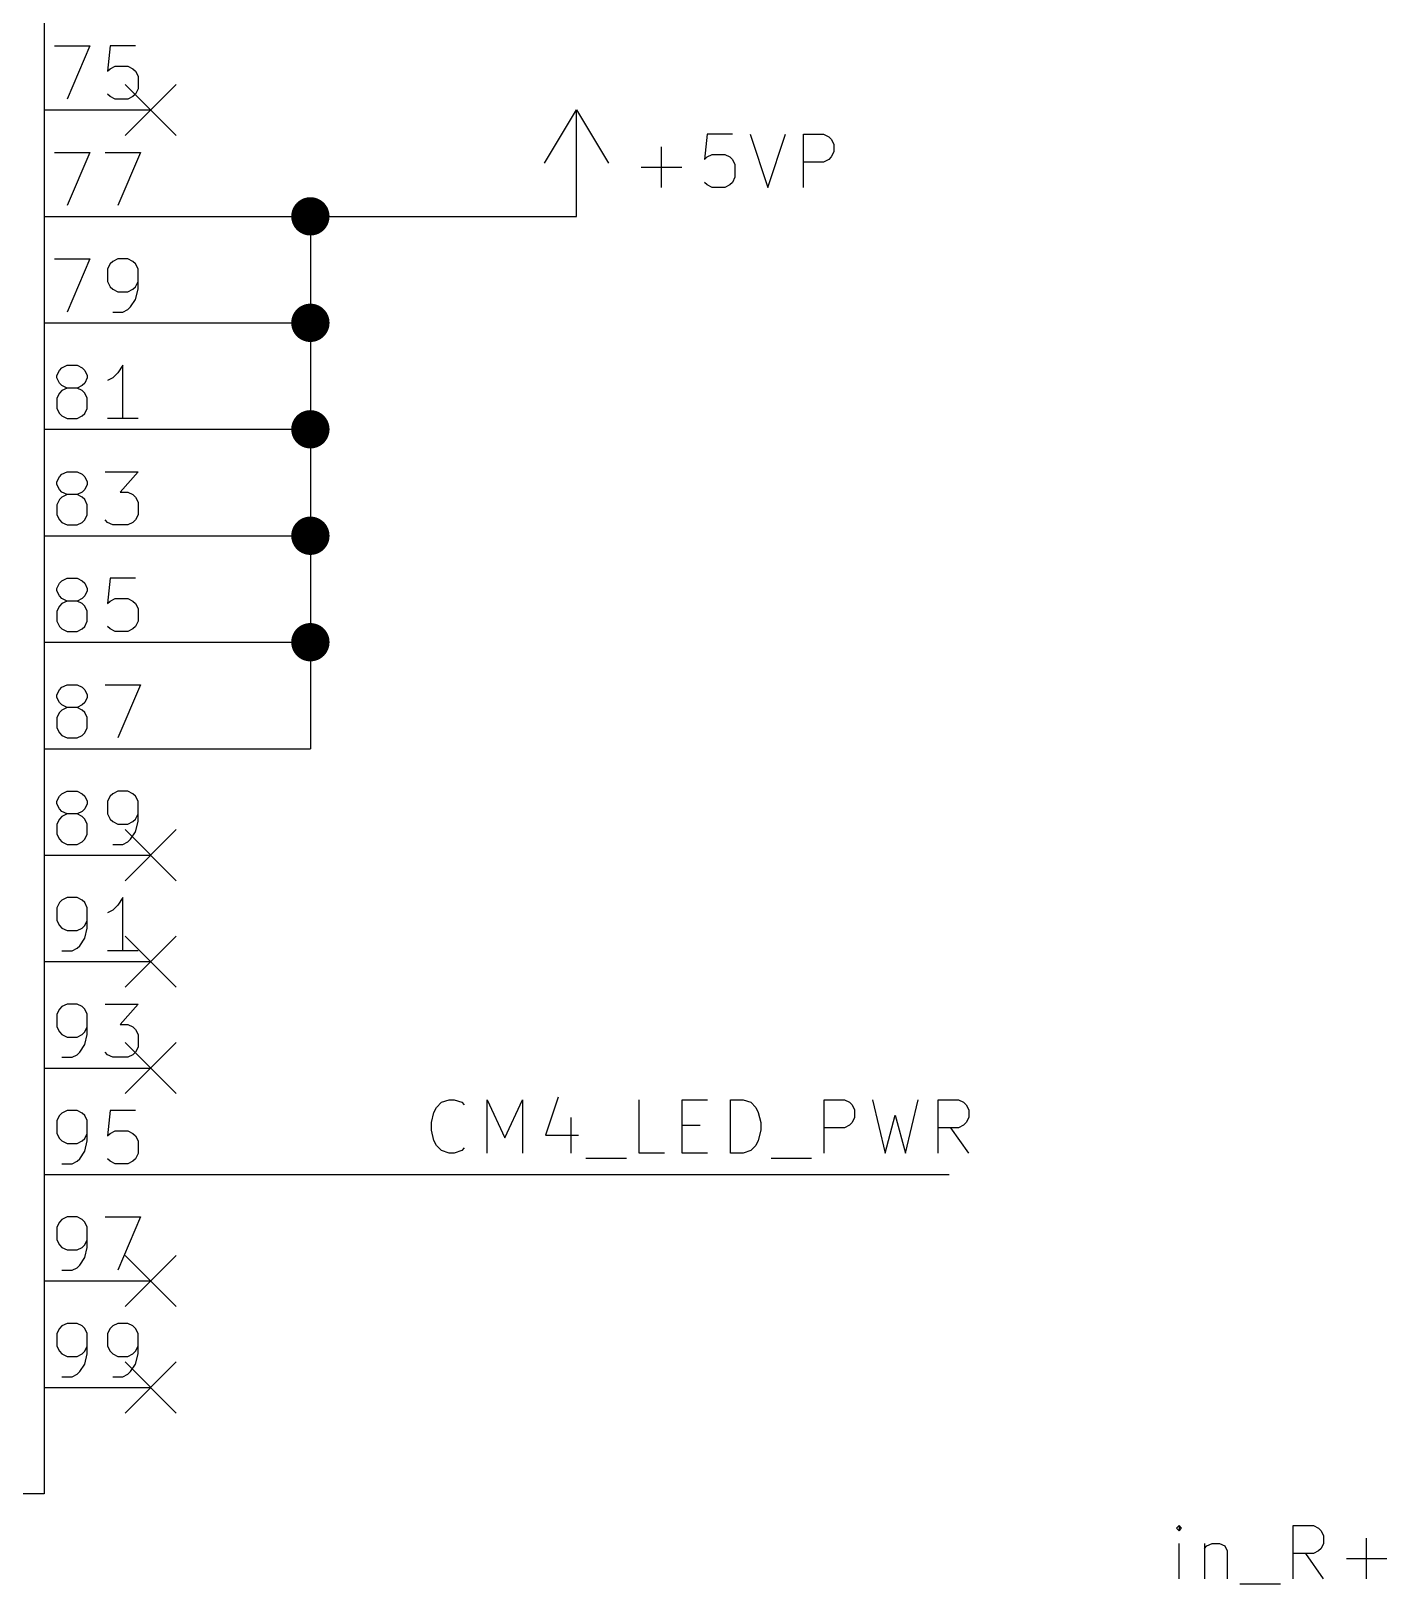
# Model space of a CAD drawing. Extents: x 0.4 to 11.3, y -7.9 to -0.4.
# Drawn here: x 3.888 to 5.161, y -6.035 to -4.576 of the extents above; entities that cross this region are included whole.
import ezdxf

# ---------------------------------------------------------------- set-up
doc = ezdxf.new("R2010")
doc.units = 0
doc.header["$MEASUREMENT"] = 0
for name, color, linetype in [('BLUE2', 5, 'CONTINUOUS'), ('CYAN2', 4, 'CONTINUOUS'), ('GRAY1', 251, 'CONTINUOUS'), ('GREEN3', 91, 'CONTINUOUS'), ('RED2', 1, 'CONTINUOUS'), ('RED3', 11, 'CONTINUOUS')]:
    doc.layers.add(name, color=color, linetype=linetype)

msp = doc.modelspace()

# ---------------------------------------------------------------- linework, layer by layer
at = {"layer": 'BLUE2', "linetype": 'CONTINUOUS'}
for p, q in [((3.976, -4.626), (4.024, -4.674)), ((4.024, -4.626), (3.976, -4.674)), ((3.976, -5.326), (4.024, -5.374)), ((4.024, -5.326), (3.976, -5.374)), ((3.976, -5.426), (4.024, -5.474)), ((4.024, -5.426), (3.976, -5.474)), ((3.976, -5.526), (4.024, -5.574)), ((4.024, -5.526), (3.976, -5.574)), ((3.976, -5.726), (4.024, -5.774)), ((4.024, -5.726), (3.976, -5.774)), ((3.976, -5.826), (4.024, -5.874)), ((4.024, -5.826), (3.976, -5.874))]:
    msp.add_line(p, q, dxfattribs=at)
at = {"layer": 'CYAN2', "linetype": 'CONTINUOUS'}
for p, q in [((4.52262, -4.6728), (4.52024, -4.69661)), ((4.54643, -4.6728), (4.52262, -4.6728)), ((4.56309, -4.6728), (4.57976, -4.7228)), ((4.57976, -4.7228), (4.59643, -4.6728)), ((4.61309, -4.7228), (4.61309, -4.6728)), ((4.61309, -4.6728), (4.63214, -4.6728)), ((4.63214, -4.6728), (4.63691, -4.67519)), ((4.63691, -4.67519), (4.63929, -4.67757)), ((4.63929, -4.67757), (4.64167, -4.68233)), ((4.47976, -4.7228), (4.47976, -4.68471)), ((4.52024, -4.69661), (4.52262, -4.69423)), ((4.52262, -4.69423), (4.52738, -4.69185)), ((4.52738, -4.69185), (4.53929, -4.69185)), ((4.53929, -4.69185), (4.54405, -4.69423)), ((4.54405, -4.69423), (4.54643, -4.69661)), ((4.54643, -4.69661), (4.54881, -4.70137)), ((4.63691, -4.69661), (4.63214, -4.699)), ((4.63929, -4.69423), (4.63691, -4.69661)), ((4.64167, -4.68947), (4.63929, -4.69423)), ((4.64167, -4.68233), (4.64167, -4.68947)), ((4.46071, -4.70376), (4.49881, -4.70376)), ((4.54881, -4.70137), (4.54881, -4.71328)), ((4.63214, -4.699), (4.61309, -4.699)), ((4.52262, -4.72043), (4.52024, -4.71804)), ((4.52738, -4.7228), (4.52262, -4.72043)), ((4.53929, -4.7228), (4.52738, -4.7228)), ((4.54405, -4.72043), (4.53929, -4.7228)), ((4.54643, -4.71804), (4.54405, -4.72043)), ((4.54881, -4.71328), (4.54643, -4.71804))]:
    msp.add_line(p, q, dxfattribs=at)
at = {"layer": 'GRAY1', "linetype": 'CONTINUOUS'}
for p, q in [((4.26839, -5.58694), (4.27316, -5.58218)), ((4.27316, -5.58218), (4.2803, -5.5798)), ((4.2803, -5.5798), (4.28506, -5.5798)), ((4.28506, -5.5798), (4.2922, -5.58218)), ((4.2922, -5.58218), (4.29458, -5.58456)), ((4.31601, -5.6298), (4.31601, -5.5798)), ((4.31601, -5.5798), (4.33268, -5.61552)), ((4.33268, -5.61552), (4.34935, -5.5798)), ((4.34935, -5.5798), (4.34935, -5.6298)), ((4.38268, -5.57742), (4.37078, -5.61313)), ((4.45887, -5.6298), (4.45887, -5.5798)), ((4.49934, -5.6298), (4.49934, -5.5798)), ((4.49934, -5.5798), (4.52315, -5.5798)), ((4.54458, -5.6298), (4.54458, -5.5798)), ((4.54458, -5.5798), (4.55648, -5.5798)), ((4.55648, -5.5798), (4.56363, -5.58218)), ((4.56363, -5.58218), (4.56839, -5.58694)), ((4.63267, -5.6298), (4.63267, -5.5798)), ((4.63267, -5.5798), (4.65172, -5.5798)), ((4.65172, -5.5798), (4.65648, -5.58218)), ((4.65648, -5.58218), (4.65887, -5.58456)), ((4.65887, -5.58456), (4.66124, -5.58932)), ((4.67791, -5.5798), (4.68982, -5.6298)), ((4.70887, -5.6298), (4.72077, -5.5798)), ((4.73981, -5.6298), (4.73981, -5.5798)), ((4.73981, -5.5798), (4.75886, -5.5798)), ((4.75886, -5.5798), (4.76363, -5.58218)), ((4.76363, -5.58218), (4.76601, -5.58456)), ((4.76601, -5.58456), (4.76839, -5.58932)), ((4.26363, -5.60123), (4.26601, -5.5917)), ((4.26601, -5.5917), (4.26839, -5.58694)), ((4.39458, -5.59647), (4.39458, -5.6298)), ((4.56839, -5.58694), (4.57077, -5.5917)), ((4.57077, -5.5917), (4.57315, -5.60123)), ((4.66124, -5.59647), (4.65887, -5.60123)), ((4.66124, -5.58932), (4.66124, -5.59647)), ((4.68982, -5.6298), (4.69934, -5.59409)), ((4.69934, -5.59409), (4.70887, -5.6298)), ((4.76839, -5.59647), (4.76601, -5.60123)), ((4.76839, -5.58932), (4.76839, -5.59647)), ((4.26363, -5.60837), (4.26363, -5.60123)), ((4.26601, -5.61789), (4.26363, -5.60837)), ((4.37078, -5.61313), (4.40172, -5.61313)), ((4.49934, -5.60361), (4.51601, -5.60361)), ((4.57315, -5.60837), (4.57077, -5.61789)), ((4.57315, -5.60123), (4.57315, -5.60837)), ((4.65172, -5.60599), (4.63267, -5.60599)), ((4.65648, -5.60361), (4.65172, -5.60599)), ((4.65887, -5.60123), (4.65648, -5.60361)), ((4.75886, -5.60599), (4.73981, -5.60599)), ((4.76839, -5.6298), (4.75172, -5.60599)), ((4.76363, -5.60361), (4.75886, -5.60599)), ((4.76601, -5.60123), (4.76363, -5.60361)), ((4.26839, -5.62266), (4.26601, -5.61789)), ((4.27316, -5.62742), (4.26839, -5.62266)), ((4.2803, -5.6298), (4.27316, -5.62742)), ((4.28506, -5.6298), (4.2803, -5.6298)), ((4.2922, -5.62742), (4.28506, -5.6298)), ((4.29458, -5.62504), (4.2922, -5.62742)), ((4.48268, -5.6298), (4.45887, -5.6298)), ((4.52315, -5.6298), (4.49934, -5.6298)), ((4.55648, -5.6298), (4.54458, -5.6298)), ((4.56363, -5.62742), (4.55648, -5.6298)), ((4.56839, -5.62266), (4.56363, -5.62742)), ((4.57077, -5.61789), (4.56839, -5.62266)), ((4.40887, -5.63456), (4.44696, -5.63456)), ((4.58268, -5.63456), (4.62077, -5.63456)), ((4.96601, -5.9798), (4.96363, -5.98218)), ((4.96839, -5.98218), (4.96601, -5.9798)), ((4.96601, -5.9798), (4.96601, -5.98456)), ((5.07315, -6.0298), (5.07315, -5.9798)), ((5.07315, -5.9798), (5.0922, -5.9798)), ((5.0922, -5.9798), (5.09696, -5.98218)), ((4.96363, -5.98218), (4.96601, -5.98456)), ((4.96601, -5.98456), (4.96839, -5.98218)), ((5.09696, -5.98218), (5.09935, -5.98456)), ((5.09935, -5.98456), (5.10172, -5.98932)), ((5.10172, -5.98932), (5.10172, -5.99647)), ((5.1422, -6.0298), (5.1422, -5.9917)), ((4.96601, -6.0298), (4.96601, -5.99647)), ((4.98982, -5.99647), (4.98982, -6.0298)), ((4.98982, -6.00123), (4.9922, -5.99885)), ((4.9922, -5.99885), (4.99697, -5.99647)), ((4.99697, -5.99647), (5.00411, -5.99647)), ((5.00411, -5.99647), (5.00887, -5.99885)), ((5.00887, -5.99885), (5.01125, -6.00361)), ((5.01125, -6.00361), (5.01125, -6.0298)), ((5.0922, -6.00599), (5.07315, -6.00599)), ((5.10172, -6.0298), (5.08506, -6.00599)), ((5.09696, -6.00361), (5.0922, -6.00599)), ((5.09935, -6.00123), (5.09696, -6.00361)), ((5.10172, -5.99647), (5.09935, -6.00123)), ((5.12315, -6.01075), (5.16125, -6.01075)), ((5.02316, -6.03456), (5.06125, -6.03456))]:
    msp.add_line(p, q, dxfattribs=at)
at = {"layer": 'GREEN3', "linetype": 'CONTINUOUS'}
for p, q in [((4, -4.75), (4.15, -4.75)), ((4.15, -4.75), (4.4, -4.75)), ((4.15, -4.75), (4.15, -4.85)), ((4, -4.85), (4.15, -4.85)), ((4.15, -4.85), (4.15, -4.95)), ((4, -4.95), (4.15, -4.95)), ((4.15, -4.95), (4.15, -5.05)), ((4, -5.05), (4.15, -5.05)), ((4.15, -5.05), (4.15, -5.15)), ((4, -5.15), (4.15, -5.15)), ((4.15, -5.15), (4.15, -5.25)), ((4, -5.25), (4.15, -5.25)), ((4, -5.65), (4.75, -5.65))]:
    msp.add_line(p, q, dxfattribs=at)
at = {"layer": 'GREEN3', "const_width": 0.018}
for points in [[(4.141, -4.75, 1), (4.159, -4.75, 1)], [(4.141, -4.85, 1), (4.159, -4.85, 1)], [(4.141, -4.95, 1), (4.159, -4.95, 1)], [(4.141, -5.05, 1), (4.159, -5.05, 1)], [(4.141, -5.15, 1), (4.159, -5.15, 1)]]:
    msp.add_lwpolyline(points, format="xyb", close=True, dxfattribs=at)
at = {"layer": 'RED2', "linetype": 'CONTINUOUS'}
for p, q in [((3.9, -0.85), (3.9, -5.95)), ((3.9, -4.65), (4, -4.65)), ((4.37, -4.7), (4.4, -4.65)), ((4.4, -4.75), (4.4, -4.65)), ((4.4, -4.65), (4.43, -4.7)), ((3.9, -4.75), (4, -4.75)), ((3.9, -4.85), (4, -4.85)), ((3.9, -4.95), (4, -4.95)), ((3.9, -5.05), (4, -5.05)), ((3.9, -5.15), (4, -5.15)), ((3.9, -5.25), (4, -5.25)), ((3.9, -5.35), (4, -5.35)), ((3.9, -5.45), (4, -5.45)), ((3.9, -5.55), (4, -5.55)), ((3.9, -5.65), (4, -5.65)), ((3.9, -5.75), (4, -5.75)), ((3.9, -5.85), (4, -5.85)), ((3.9, -5.95), (1.7, -5.95))]:
    msp.add_line(p, q, dxfattribs=at)
at = {"layer": 'RED3', "linetype": 'CONTINUOUS'}
for p, q in [((3.90952, -4.58988), (3.94285, -4.58988)), ((3.94285, -4.58988), (3.92143, -4.63988)), ((3.9619, -4.58988), (3.95952, -4.61369)), ((3.98571, -4.58988), (3.9619, -4.58988)), ((3.9619, -4.61131), (3.96667, -4.60893)), ((3.96667, -4.60893), (3.97857, -4.60893)), ((3.97857, -4.60893), (3.98333, -4.61131)), ((3.95952, -4.61369), (3.9619, -4.61131)), ((3.98333, -4.61131), (3.98571, -4.61369)), ((3.98571, -4.61369), (3.98809, -4.61845)), ((3.98809, -4.61845), (3.98809, -4.63035)), ((3.9619, -4.6375), (3.95952, -4.63512)), ((3.96667, -4.63988), (3.9619, -4.6375)), ((3.98333, -4.6375), (3.97857, -4.63988)), ((3.98571, -4.63512), (3.98333, -4.6375)), ((3.98809, -4.63035), (3.98571, -4.63512)), ((3.97857, -4.63988), (3.96667, -4.63988)), ((3.90952, -4.68988), (3.94285, -4.68988)), ((3.94285, -4.68988), (3.92143, -4.73988)), ((3.95714, -4.68988), (3.99047, -4.68988)), ((3.99047, -4.68988), (3.96905, -4.73988)), ((3.90952, -4.78988), (3.94285, -4.78988)), ((3.94285, -4.78988), (3.92143, -4.83988)), ((3.9619, -4.79464), (3.95952, -4.7994)), ((3.96428, -4.79226), (3.9619, -4.79464)), ((3.96905, -4.78988), (3.96428, -4.79226)), ((3.97857, -4.78988), (3.96905, -4.78988)), ((3.98333, -4.79226), (3.97857, -4.78988)), ((3.98571, -4.79464), (3.98333, -4.79226)), ((3.98809, -4.7994), (3.98571, -4.79464)), ((3.95952, -4.7994), (3.95952, -4.81131)), ((3.95952, -4.81131), (3.9619, -4.81607)), ((3.98571, -4.81607), (3.98809, -4.81131)), ((3.98809, -4.81845), (3.98809, -4.7994)), ((3.9619, -4.81607), (3.96428, -4.81845)), ((3.96428, -4.81845), (3.96905, -4.82083)), ((3.96905, -4.82083), (3.97857, -4.82083)), ((3.97857, -4.82083), (3.98333, -4.81845)), ((3.98095, -4.83512), (3.98571, -4.82797)), ((3.98333, -4.81845), (3.98571, -4.81607)), ((3.98571, -4.82797), (3.98809, -4.81845)), ((3.96428, -4.83988), (3.97381, -4.83988)), ((3.97381, -4.83988), (3.97857, -4.8375)), ((3.97857, -4.8375), (3.98095, -4.83512)), ((3.91191, -4.8994), (3.91428, -4.89464)), ((3.91191, -4.90178), (3.91191, -4.8994)), ((3.91428, -4.89464), (3.91667, -4.89226)), ((3.91667, -4.89226), (3.92143, -4.88988)), ((3.92143, -4.88988), (3.93095, -4.88988)), ((3.93095, -4.88988), (3.93571, -4.89226)), ((3.93571, -4.89226), (3.93809, -4.89464)), ((3.93809, -4.89464), (3.94048, -4.8994)), ((3.94048, -4.8994), (3.94048, -4.90178)), ((3.96905, -4.89702), (3.96428, -4.90178)), ((3.97381, -4.88988), (3.96905, -4.89702)), ((3.97381, -4.93988), (3.97381, -4.88988)), ((3.91428, -4.90655), (3.91191, -4.90178)), ((3.91667, -4.90893), (3.91428, -4.90655)), ((3.91667, -4.91369), (3.91428, -4.91607)), ((3.92143, -4.91131), (3.91667, -4.90893)), ((3.92143, -4.91131), (3.91667, -4.91369)), ((3.93095, -4.91131), (3.92143, -4.91131)), ((3.93571, -4.90893), (3.93095, -4.91131)), ((3.93571, -4.91369), (3.93095, -4.91131)), ((3.93809, -4.90655), (3.93571, -4.90893)), ((3.93809, -4.91607), (3.93571, -4.91369)), ((3.94048, -4.90178), (3.93809, -4.90655)), ((3.96428, -4.90178), (3.95952, -4.90417)), ((3.91428, -4.91607), (3.91191, -4.92083)), ((3.91191, -4.92083), (3.91191, -4.93035)), ((3.94048, -4.92083), (3.93809, -4.91607)), ((3.94048, -4.93035), (3.94048, -4.92083)), ((3.91191, -4.93035), (3.91428, -4.93512)), ((3.91428, -4.93512), (3.91667, -4.9375)), ((3.91667, -4.9375), (3.92143, -4.93988)), ((3.92143, -4.93988), (3.93095, -4.93988)), ((3.93095, -4.93988), (3.93571, -4.9375)), ((3.93571, -4.9375), (3.93809, -4.93512)), ((3.93809, -4.93512), (3.94048, -4.93035)), ((3.98809, -4.93988), (3.95952, -4.93988)), ((3.91191, -4.9994), (3.91428, -4.99464)), ((3.91191, -5.00178), (3.91191, -4.9994)), ((3.91428, -5.00655), (3.91191, -5.00178)), ((3.91428, -4.99464), (3.91667, -4.99226)), ((3.91667, -4.99226), (3.92143, -4.98988)), ((3.92143, -4.98988), (3.93095, -4.98988)), ((3.93095, -4.98988), (3.93571, -4.99226)), ((3.93571, -4.99226), (3.93809, -4.99464)), ((3.93809, -4.99464), (3.94048, -4.9994)), ((3.94048, -5.00178), (3.93809, -5.00655)), ((3.94048, -4.9994), (3.94048, -5.00178)), ((3.95714, -4.98988), (3.98809, -4.98988)), ((3.98809, -4.98988), (3.97143, -5.00893)), ((3.91428, -5.01607), (3.91191, -5.02083)), ((3.91667, -5.00893), (3.91428, -5.00655)), ((3.91667, -5.01369), (3.91428, -5.01607)), ((3.92143, -5.01131), (3.91667, -5.00893)), ((3.92143, -5.01131), (3.91667, -5.01369)), ((3.93095, -5.01131), (3.92143, -5.01131)), ((3.93571, -5.00893), (3.93095, -5.01131)), ((3.93571, -5.01369), (3.93095, -5.01131)), ((3.93809, -5.00655), (3.93571, -5.00893)), ((3.93809, -5.01607), (3.93571, -5.01369)), ((3.94048, -5.02083), (3.93809, -5.01607)), ((3.97143, -5.00893), (3.97857, -5.00893)), ((3.97857, -5.00893), (3.98333, -5.01131)), ((3.98333, -5.01131), (3.98571, -5.01369)), ((3.98571, -5.01369), (3.98809, -5.01845)), ((3.91191, -5.02083), (3.91191, -5.03035)), ((3.91191, -5.03035), (3.91428, -5.03512)), ((3.93809, -5.03512), (3.94048, -5.03035)), ((3.94048, -5.03035), (3.94048, -5.02083)), ((3.98809, -5.03035), (3.98571, -5.03512)), ((3.98809, -5.01845), (3.98809, -5.03035)), ((3.91428, -5.03512), (3.91667, -5.0375)), ((3.91667, -5.0375), (3.92143, -5.03988)), ((3.92143, -5.03988), (3.93095, -5.03988)), ((3.93095, -5.03988), (3.93571, -5.0375)), ((3.93571, -5.0375), (3.93809, -5.03512)), ((3.95952, -5.0375), (3.95714, -5.03512)), ((3.96428, -5.03988), (3.95952, -5.0375)), ((3.97857, -5.03988), (3.96428, -5.03988)), ((3.98333, -5.0375), (3.97857, -5.03988)), ((3.98571, -5.03512), (3.98333, -5.0375)), ((3.91667, -5.09226), (3.92143, -5.08988)), ((3.92143, -5.08988), (3.93095, -5.08988)), ((3.93095, -5.08988), (3.93571, -5.09226)), ((3.9619, -5.08988), (3.95952, -5.11369)), ((3.98571, -5.08988), (3.9619, -5.08988)), ((3.91191, -5.0994), (3.91428, -5.09464)), ((3.91191, -5.10178), (3.91191, -5.0994)), ((3.91428, -5.10655), (3.91191, -5.10178)), ((3.91428, -5.09464), (3.91667, -5.09226)), ((3.93571, -5.09226), (3.93809, -5.09464)), ((3.93809, -5.09464), (3.94048, -5.0994)), ((3.94048, -5.10178), (3.93809, -5.10655)), ((3.94048, -5.0994), (3.94048, -5.10178)), ((3.91428, -5.11607), (3.91191, -5.12083)), ((3.91667, -5.10893), (3.91428, -5.10655)), ((3.91667, -5.11369), (3.91428, -5.11607)), ((3.92143, -5.11131), (3.91667, -5.10893)), ((3.92143, -5.11131), (3.91667, -5.11369)), ((3.93095, -5.11131), (3.92143, -5.11131)), ((3.93571, -5.10893), (3.93095, -5.11131)), ((3.93571, -5.11369), (3.93095, -5.11131)), ((3.93809, -5.10655), (3.93571, -5.10893)), ((3.93809, -5.11607), (3.93571, -5.11369)), ((3.94048, -5.12083), (3.93809, -5.11607)), ((3.95952, -5.11369), (3.9619, -5.11131)), ((3.9619, -5.11131), (3.96667, -5.10893)), ((3.96667, -5.10893), (3.97857, -5.10893)), ((3.97857, -5.10893), (3.98333, -5.11131)), ((3.98333, -5.11131), (3.98571, -5.11369)), ((3.98571, -5.11369), (3.98809, -5.11845)), ((3.98809, -5.11845), (3.98809, -5.13035)), ((3.91191, -5.12083), (3.91191, -5.13035)), ((3.91191, -5.13035), (3.91428, -5.13512)), ((3.93809, -5.13512), (3.94048, -5.13035)), ((3.94048, -5.13035), (3.94048, -5.12083)), ((3.98809, -5.13035), (3.98571, -5.13512)), ((3.91428, -5.13512), (3.91667, -5.1375)), ((3.91667, -5.1375), (3.92143, -5.13988)), ((3.92143, -5.13988), (3.93095, -5.13988)), ((3.93095, -5.13988), (3.93571, -5.1375)), ((3.93571, -5.1375), (3.93809, -5.13512)), ((3.9619, -5.1375), (3.95952, -5.13512)), ((3.96667, -5.13988), (3.9619, -5.1375)), ((3.97857, -5.13988), (3.96667, -5.13988)), ((3.98333, -5.1375), (3.97857, -5.13988)), ((3.98571, -5.13512), (3.98333, -5.1375)), ((3.91428, -5.19464), (3.91667, -5.19226)), ((3.91667, -5.19226), (3.92143, -5.18988)), ((3.92143, -5.18988), (3.93095, -5.18988)), ((3.93095, -5.18988), (3.93571, -5.19226)), ((3.93571, -5.19226), (3.93809, -5.19464)), ((3.95714, -5.18988), (3.99047, -5.18988)), ((3.99047, -5.18988), (3.96905, -5.23988)), ((3.91191, -5.1994), (3.91428, -5.19464)), ((3.91191, -5.20178), (3.91191, -5.1994)), ((3.91428, -5.20655), (3.91191, -5.20178)), ((3.91667, -5.20893), (3.91428, -5.20655)), ((3.93809, -5.20655), (3.93571, -5.20893)), ((3.93809, -5.19464), (3.94048, -5.1994)), ((3.94048, -5.20178), (3.93809, -5.20655)), ((3.94048, -5.1994), (3.94048, -5.20178)), ((3.91428, -5.21607), (3.91191, -5.22083)), ((3.91191, -5.22083), (3.91191, -5.23035)), ((3.91667, -5.21369), (3.91428, -5.21607)), ((3.92143, -5.21131), (3.91667, -5.20893)), ((3.92143, -5.21131), (3.91667, -5.21369)), ((3.93095, -5.21131), (3.92143, -5.21131)), ((3.93571, -5.20893), (3.93095, -5.21131)), ((3.93571, -5.21369), (3.93095, -5.21131)), ((3.93809, -5.21607), (3.93571, -5.21369)), ((3.94048, -5.22083), (3.93809, -5.21607)), ((3.94048, -5.23035), (3.94048, -5.22083)), ((3.91191, -5.23035), (3.91428, -5.23512)), ((3.91428, -5.23512), (3.91667, -5.2375)), ((3.93571, -5.2375), (3.93809, -5.23512)), ((3.93809, -5.23512), (3.94048, -5.23035)), ((3.91667, -5.2375), (3.92143, -5.23988)), ((3.92143, -5.23988), (3.93095, -5.23988)), ((3.93095, -5.23988), (3.93571, -5.2375)), ((3.91191, -5.2994), (3.91428, -5.29464)), ((3.91428, -5.29464), (3.91667, -5.29226)), ((3.91667, -5.29226), (3.92143, -5.28988)), ((3.92143, -5.28988), (3.93095, -5.28988)), ((3.93095, -5.28988), (3.93571, -5.29226)), ((3.93571, -5.29226), (3.93809, -5.29464)), ((3.93809, -5.29464), (3.94048, -5.2994)), ((3.9619, -5.29464), (3.95952, -5.2994)), ((3.96428, -5.29226), (3.9619, -5.29464)), ((3.96905, -5.28988), (3.96428, -5.29226)), ((3.97857, -5.28988), (3.96905, -5.28988)), ((3.98333, -5.29226), (3.97857, -5.28988)), ((3.98571, -5.29464), (3.98333, -5.29226)), ((3.98809, -5.2994), (3.98571, -5.29464)), ((3.91191, -5.30178), (3.91191, -5.2994)), ((3.91428, -5.30655), (3.91191, -5.30178)), ((3.91667, -5.30893), (3.91428, -5.30655)), ((3.92143, -5.31131), (3.91667, -5.30893)), ((3.93571, -5.30893), (3.93095, -5.31131)), ((3.93809, -5.30655), (3.93571, -5.30893)), ((3.94048, -5.30178), (3.93809, -5.30655)), ((3.94048, -5.2994), (3.94048, -5.30178)), ((3.95952, -5.2994), (3.95952, -5.31131)), ((3.98809, -5.31845), (3.98809, -5.2994)), ((3.91428, -5.31607), (3.91191, -5.32083)), ((3.91191, -5.32083), (3.91191, -5.33035)), ((3.91667, -5.31369), (3.91428, -5.31607)), ((3.92143, -5.31131), (3.91667, -5.31369)), ((3.93095, -5.31131), (3.92143, -5.31131)), ((3.93571, -5.31369), (3.93095, -5.31131)), ((3.93809, -5.31607), (3.93571, -5.31369)), ((3.94048, -5.32083), (3.93809, -5.31607)), ((3.94048, -5.33035), (3.94048, -5.32083)), ((3.95952, -5.31131), (3.9619, -5.31607)), ((3.9619, -5.31607), (3.96428, -5.31845)), ((3.96428, -5.31845), (3.96905, -5.32083)), ((3.96905, -5.32083), (3.97857, -5.32083)), ((3.97857, -5.32083), (3.98333, -5.31845)), ((3.98333, -5.31845), (3.98571, -5.31607)), ((3.98571, -5.31607), (3.98809, -5.31131)), ((3.98571, -5.32797), (3.98809, -5.31845)), ((3.91191, -5.33035), (3.91428, -5.33512)), ((3.91428, -5.33512), (3.91667, -5.3375)), ((3.91667, -5.3375), (3.92143, -5.33988)), ((3.93095, -5.33988), (3.93571, -5.3375)), ((3.93571, -5.3375), (3.93809, -5.33512)), ((3.93809, -5.33512), (3.94048, -5.33035)), ((3.97381, -5.33988), (3.97857, -5.3375)), ((3.97857, -5.3375), (3.98095, -5.33512)), ((3.98095, -5.33512), (3.98571, -5.32797)), ((3.92143, -5.33988), (3.93095, -5.33988)), ((3.96428, -5.33988), (3.97381, -5.33988)), ((3.91428, -5.39464), (3.91191, -5.3994)), ((3.91667, -5.39226), (3.91428, -5.39464)), ((3.92143, -5.38988), (3.91667, -5.39226)), ((3.93095, -5.38988), (3.92143, -5.38988)), ((3.93571, -5.39226), (3.93095, -5.38988)), ((3.93809, -5.39464), (3.93571, -5.39226)), ((3.94048, -5.3994), (3.93809, -5.39464)), ((3.97381, -5.38988), (3.96905, -5.39702)), ((3.97381, -5.43988), (3.97381, -5.38988)), ((3.91191, -5.3994), (3.91191, -5.41131)), ((3.91191, -5.41131), (3.91428, -5.41607)), ((3.93809, -5.41607), (3.94048, -5.41131)), ((3.94048, -5.41845), (3.94048, -5.3994)), ((3.96428, -5.40178), (3.95952, -5.40417)), ((3.96905, -5.39702), (3.96428, -5.40178)), ((3.91428, -5.41607), (3.91667, -5.41845)), ((3.91667, -5.41845), (3.92143, -5.42083)), ((3.92143, -5.42083), (3.93095, -5.42083)), ((3.93095, -5.42083), (3.93571, -5.41845)), ((3.93571, -5.41845), (3.93809, -5.41607)), ((3.93809, -5.42797), (3.94048, -5.41845)), ((3.91667, -5.43988), (3.92619, -5.43988)), ((3.92619, -5.43988), (3.93095, -5.4375)), ((3.93095, -5.4375), (3.93333, -5.43512)), ((3.93333, -5.43512), (3.93809, -5.42797)), ((3.98809, -5.43988), (3.95952, -5.43988)), ((3.91428, -5.49464), (3.91191, -5.4994)), ((3.91667, -5.49226), (3.91428, -5.49464)), ((3.92143, -5.48988), (3.91667, -5.49226)), ((3.93095, -5.48988), (3.92143, -5.48988)), ((3.93571, -5.49226), (3.93095, -5.48988)), ((3.93809, -5.49464), (3.93571, -5.49226)), ((3.94048, -5.4994), (3.93809, -5.49464)), ((3.95714, -5.48988), (3.98809, -5.48988)), ((3.98809, -5.48988), (3.97143, -5.50893)), ((3.91191, -5.4994), (3.91191, -5.51131)), ((3.91191, -5.51131), (3.91428, -5.51607)), ((3.93809, -5.51607), (3.94048, -5.51131)), ((3.94048, -5.51845), (3.94048, -5.4994)), ((3.97143, -5.50893), (3.97857, -5.50893)), ((3.97857, -5.50893), (3.98333, -5.51131)), ((3.98333, -5.51131), (3.98571, -5.51369)), ((3.91428, -5.51607), (3.91667, -5.51845)), ((3.91667, -5.51845), (3.92143, -5.52083)), ((3.92143, -5.52083), (3.93095, -5.52083)), ((3.93095, -5.52083), (3.93571, -5.51845)), ((3.93333, -5.53512), (3.93809, -5.52797)), ((3.93571, -5.51845), (3.93809, -5.51607)), ((3.93809, -5.52797), (3.94048, -5.51845)), ((3.98571, -5.51369), (3.98809, -5.51845)), ((3.98809, -5.51845), (3.98809, -5.53035)), ((3.91667, -5.53988), (3.92619, -5.53988)), ((3.92619, -5.53988), (3.93095, -5.5375)), ((3.93095, -5.5375), (3.93333, -5.53512)), ((3.95952, -5.5375), (3.95714, -5.53512)), ((3.96428, -5.53988), (3.95952, -5.5375)), ((3.97857, -5.53988), (3.96428, -5.53988)), ((3.98333, -5.5375), (3.97857, -5.53988)), ((3.98571, -5.53512), (3.98333, -5.5375)), ((3.98809, -5.53035), (3.98571, -5.53512)), ((3.91428, -5.59464), (3.91191, -5.5994)), ((3.91191, -5.5994), (3.91191, -5.61131)), ((3.91667, -5.59226), (3.91428, -5.59464)), ((3.92143, -5.58988), (3.91667, -5.59226)), ((3.93095, -5.58988), (3.92143, -5.58988)), ((3.93571, -5.59226), (3.93095, -5.58988)), ((3.93809, -5.59464), (3.93571, -5.59226)), ((3.94048, -5.5994), (3.93809, -5.59464)), ((3.94048, -5.61845), (3.94048, -5.5994)), ((3.9619, -5.58988), (3.95952, -5.61369)), ((3.98571, -5.58988), (3.9619, -5.58988)), ((3.91191, -5.61131), (3.91428, -5.61607)), ((3.93809, -5.61607), (3.94048, -5.61131)), ((3.95952, -5.61369), (3.9619, -5.61131)), ((3.9619, -5.61131), (3.96667, -5.60893)), ((3.96667, -5.60893), (3.97857, -5.60893)), ((3.97857, -5.60893), (3.98333, -5.61131)), ((3.98333, -5.61131), (3.98571, -5.61369)), ((3.98571, -5.61369), (3.98809, -5.61845)), ((3.91428, -5.61607), (3.91667, -5.61845)), ((3.91667, -5.61845), (3.92143, -5.62083)), ((3.92143, -5.62083), (3.93095, -5.62083)), ((3.93095, -5.62083), (3.93571, -5.61845)), ((3.93333, -5.63512), (3.93809, -5.62797)), ((3.93571, -5.61845), (3.93809, -5.61607)), ((3.93809, -5.62797), (3.94048, -5.61845)), ((3.98809, -5.61845), (3.98809, -5.63035)), ((3.91667, -5.63988), (3.92619, -5.63988)), ((3.92619, -5.63988), (3.93095, -5.6375)), ((3.93095, -5.6375), (3.93333, -5.63512)), ((3.9619, -5.6375), (3.95952, -5.63512)), ((3.96667, -5.63988), (3.9619, -5.6375)), ((3.97857, -5.63988), (3.96667, -5.63988)), ((3.98333, -5.6375), (3.97857, -5.63988)), ((3.98571, -5.63512), (3.98333, -5.6375)), ((3.98809, -5.63035), (3.98571, -5.63512)), ((3.91428, -5.69464), (3.91191, -5.6994)), ((3.91191, -5.6994), (3.91191, -5.71131)), ((3.91667, -5.69226), (3.91428, -5.69464)), ((3.92143, -5.68988), (3.91667, -5.69226)), ((3.93095, -5.68988), (3.92143, -5.68988)), ((3.93571, -5.69226), (3.93095, -5.68988)), ((3.93809, -5.69464), (3.93571, -5.69226)), ((3.94048, -5.6994), (3.93809, -5.69464)), ((3.94048, -5.71845), (3.94048, -5.6994)), ((3.95714, -5.68988), (3.99047, -5.68988)), ((3.99047, -5.68988), (3.96905, -5.73988)), ((3.91191, -5.71131), (3.91428, -5.71607)), ((3.91428, -5.71607), (3.91667, -5.71845)), ((3.93571, -5.71845), (3.93809, -5.71607)), ((3.93809, -5.71607), (3.94048, -5.71131)), ((3.91667, -5.71845), (3.92143, -5.72083)), ((3.92143, -5.72083), (3.93095, -5.72083)), ((3.93095, -5.72083), (3.93571, -5.71845)), ((3.93333, -5.73512), (3.93809, -5.72797)), ((3.93809, -5.72797), (3.94048, -5.71845)), ((3.91667, -5.73988), (3.92619, -5.73988)), ((3.92619, -5.73988), (3.93095, -5.7375)), ((3.93095, -5.7375), (3.93333, -5.73512)), ((3.92143, -5.78988), (3.91667, -5.79226)), ((3.93095, -5.78988), (3.92143, -5.78988)), ((3.93571, -5.79226), (3.93095, -5.78988)), ((3.96905, -5.78988), (3.96428, -5.79226)), ((3.97857, -5.78988), (3.96905, -5.78988)), ((3.98333, -5.79226), (3.97857, -5.78988)), ((3.91428, -5.79464), (3.91191, -5.7994)), ((3.91191, -5.7994), (3.91191, -5.81131)), ((3.91667, -5.79226), (3.91428, -5.79464)), ((3.93809, -5.79464), (3.93571, -5.79226)), ((3.94048, -5.7994), (3.93809, -5.79464)), ((3.94048, -5.81845), (3.94048, -5.7994)), ((3.9619, -5.79464), (3.95952, -5.7994)), ((3.95952, -5.7994), (3.95952, -5.81131)), ((3.96428, -5.79226), (3.9619, -5.79464)), ((3.98571, -5.79464), (3.98333, -5.79226)), ((3.98809, -5.7994), (3.98571, -5.79464)), ((3.98809, -5.81845), (3.98809, -5.7994)), ((3.91191, -5.81131), (3.91428, -5.81607)), ((3.91428, -5.81607), (3.91667, -5.81845)), ((3.91667, -5.81845), (3.92143, -5.82083)), ((3.93095, -5.82083), (3.93571, -5.81845)), ((3.93571, -5.81845), (3.93809, -5.81607)), ((3.93809, -5.81607), (3.94048, -5.81131)), ((3.93809, -5.82797), (3.94048, -5.81845)), ((3.95952, -5.81131), (3.9619, -5.81607)), ((3.9619, -5.81607), (3.96428, -5.81845)), ((3.96428, -5.81845), (3.96905, -5.82083)), ((3.97857, -5.82083), (3.98333, -5.81845)), ((3.98333, -5.81845), (3.98571, -5.81607)), ((3.98571, -5.81607), (3.98809, -5.81131)), ((3.98571, -5.82797), (3.98809, -5.81845)), ((3.92143, -5.82083), (3.93095, -5.82083)), ((3.93333, -5.83512), (3.93809, -5.82797)), ((3.96905, -5.82083), (3.97857, -5.82083)), ((3.98095, -5.83512), (3.98571, -5.82797)), ((3.91667, -5.83988), (3.92619, -5.83988)), ((3.92619, -5.83988), (3.93095, -5.8375)), ((3.93095, -5.8375), (3.93333, -5.83512)), ((3.96428, -5.83988), (3.97381, -5.83988)), ((3.97381, -5.83988), (3.97857, -5.8375)), ((3.97857, -5.8375), (3.98095, -5.83512))]:
    msp.add_line(p, q, dxfattribs=at)

doc.saveas('drawing.dxf')
